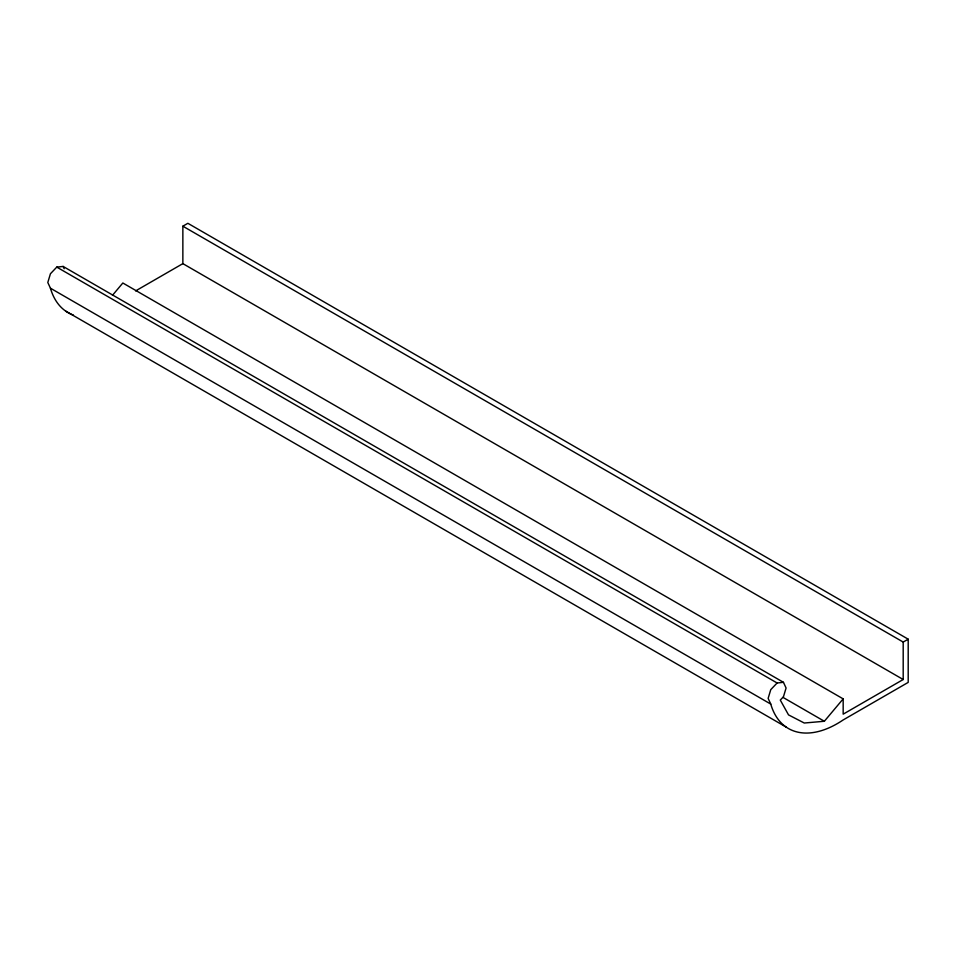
<?xml version="1.0" encoding="UTF-8"?>
<svg xmlns="http://www.w3.org/2000/svg" width="956" height="956" viewBox="0 0 956 956"><rect width="100%" height="100%" fill="white"/><g stroke="black" fill="none" stroke-linecap="round" stroke-linejoin="round"><path stroke-width="1.43" d="M112.485 295.308L122.834 283L843.168 698.872L843.168 714.168L903.193 679.513L903.193 642.062L182.859 226.19L182.859 263.629L903.193 679.513M73.445 315.098A97.823 56.476 -60 0 1 50.429 288.198L47.8 282.498L50.429 273.763L56.774 267.106L63.12 266.437L783.454 682.321L786.083 688.021L783.454 696.757L780.287 700.079L788.521 714.885L804.283 723.023L824.359 721.266L843.168 698.872M783.454 682.321L777.108 682.99L770.763 689.646L768.134 698.382L770.763 704.082A97.823 56.476 -60 0 0 843.168 719.94L908.2 682.393L908.2 639.182L187.866 223.298L182.859 226.19M135.609 290.911L182.859 263.629M903.193 642.062L908.2 639.182M56.774 267.106L777.108 682.99M782.976 697.378L824.359 721.266M50.429 288.198L770.763 704.082M65.737 311.142L786.071 727.026M63.12 266.437L64.172 268.72"/></g></svg>
